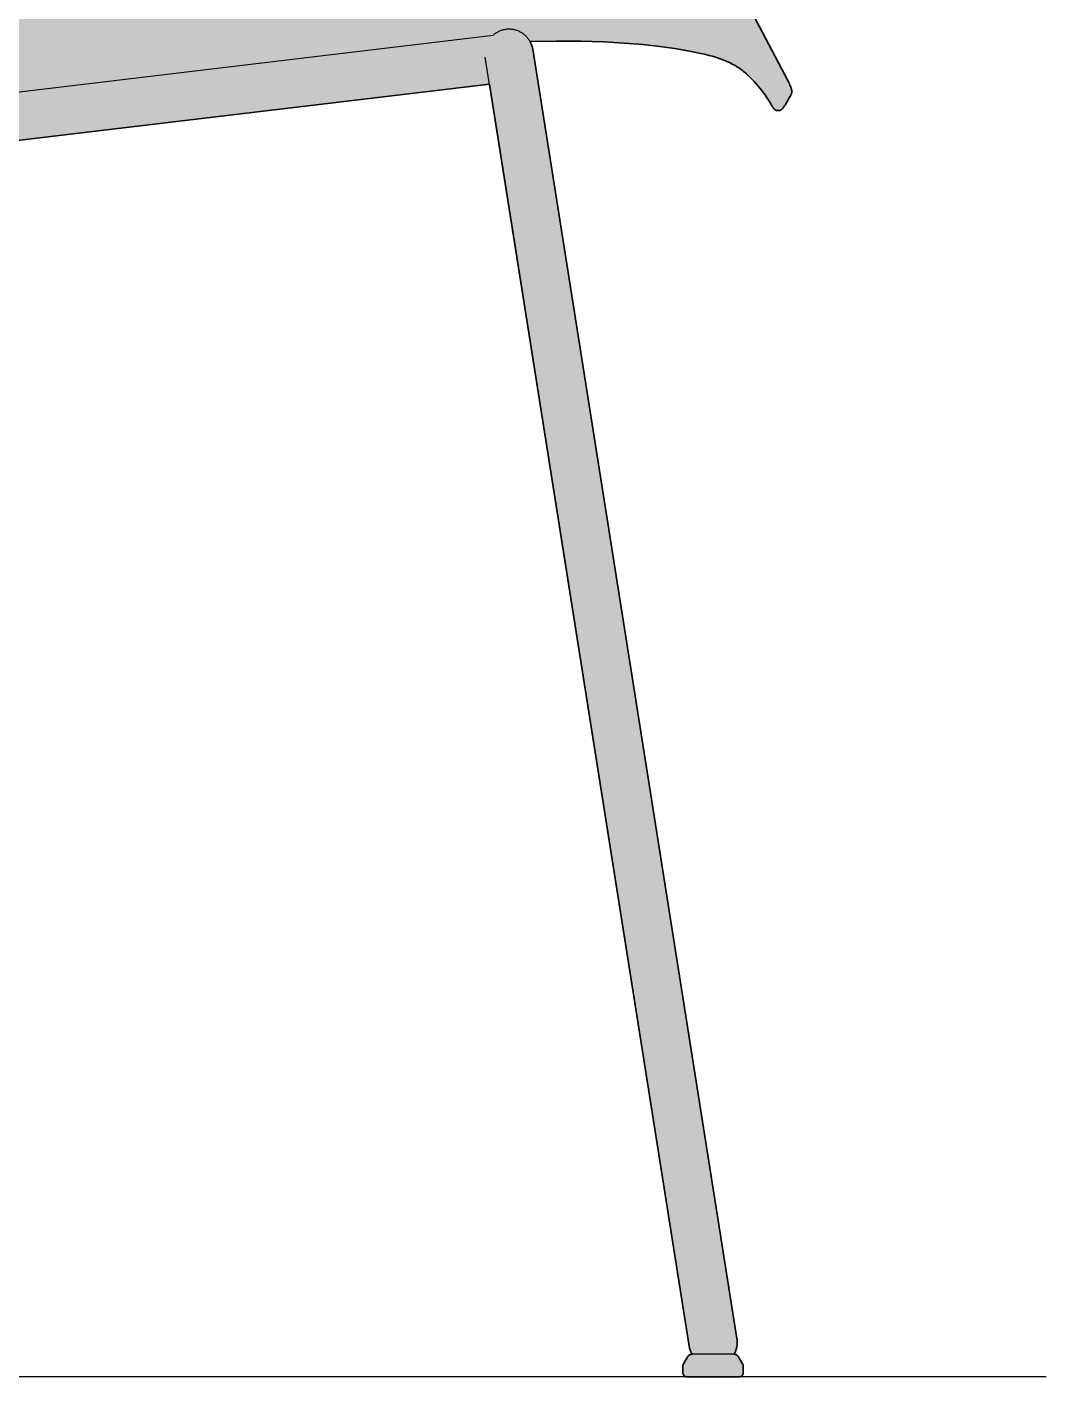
# Model space of a CAD drawing. Header units: millimetres. Extents: x 0 to 1642, y -922 to 767.
# Drawn here: x 1304.9 to 1642.2, y 0 to 446.7 of the extents above; entities that cross this region are included whole.
import ezdxf

# ---------------------------------------------------------------- set-up
doc = ezdxf.new("R2010")
doc.units = ezdxf.units.MM
doc.layers.add('Blocks', color=7, linetype='Continuous')
doc.layers.add('Blocks$Fill', color=7, linetype='Continuous', true_color=0xffffff)
for name, color, linetype, lineweight, true_color in [('Blocks$Inner', 7, 'Continuous', 25, 0x007f00), ('Blocks$Outline', 7, 'Continuous', 35, 0xff3f3f), ('Groud', 7, 'Continuous', 25, 0x243775)]:
    doc.layers.add(name, color=color, linetype=linetype, lineweight=lineweight, true_color=true_color)

# ---------------------------------------------------------------- blocks, each defined once
blk = doc.blocks.new('Fiber Armchair 4-leg Side')
at = {"layer": 'Blocks$Fill', "extrusion": (0, 0, -1)}
blk.add_hatch(color=256, dxfattribs=at).paths.add_polyline_path([(-35.84, 766.8), (-35.8, 766.8), (-35.76, 766.8), (-35.73, 766.8), (-35.69, 766.79), (-35.65, 766.79), (-35.61, 766.78), (-35.58, 766.78), (-35.54, 766.77), (-35.5, 766.76), (-35.47, 766.76), (-35.43, 766.75), (-35.4, 766.74), (-35.36, 766.73), (-35.33, 766.71), (-35.3, 766.7), (-35.26, 766.69), (-35.23, 766.67), (-35.2, 766.66), (-35.16, 766.64), (-35.13, 766.63), (-35.07, 766.59), (-35, 766.55), (-34.94, 766.52), (-34.88, 766.47), (-34.81, 766.43), (-34.75, 766.38), (-34.69, 766.34), (-34.63, 766.28), (-34.57, 766.23), (-34.51, 766.18), (-34.45, 766.12), (-34.39, 766.07), (-34.33, 766.01), (-34.22, 765.88), (-34.1, 765.76), (-33.99, 765.62), (-33.88, 765.49), (-33.78, 765.35), (-33.67, 765.2), (-33.47, 764.91), (-33.27, 764.61), (-33.09, 764.31), (-32.91, 764.02), (-32.75, 763.72), (-32.67, 763.58), (-32.6, 763.44), (-32.53, 763.3), (-32.47, 763.16), (-32.42, 763.03), (-32.37, 762.9), (-32.35, 762.84), (-32.32, 762.77), (-32.31, 762.71), (-32.29, 762.65), (-32.27, 762.59), (-32.26, 762.53), (-32.25, 762.47), (-32.24, 762.42), (-32.23, 762.36), (-32.22, 762.31), (-32.22, 762.25), (-32.21, 762.2), (-32.21, 762.15), (-32.21, 762.12), (-32.21, 762.1), (-32.21, 762.07), (-32.21, 762.05), (-32.22, 762.02), (-32.22, 762), (-32.22, 761.97), (-32.22, 761.95), (-32.23, 761.93), (-32.23, 761.9), (-32.24, 761.88), (-32.24, 761.85), (-32.25, 761.83), (-32.25, 761.81), (-32.26, 761.79), (-32.27, 761.76), (-32.27, 761.74), (-32.28, 761.72), (-32.29, 761.7), (-32.3, 761.67), (-32.31, 761.63), (-32.33, 761.58), (-32.35, 761.54), (-32.38, 761.5), (-32.4, 761.45), (-32.43, 761.41), (-32.45, 761.37), (-32.48, 761.33), (-32.51, 761.29), (-32.54, 761.24), (-32.58, 761.2), (-32.61, 761.16), (-32.64, 761.12), (-32.72, 761.03), (-32.8, 760.95), (-32.89, 760.86), (-32.98, 760.77), (-33.18, 760.58), (-34.27, 759.61), (-35.04, 758.89), (-35.5, 758.45), (-36, 757.95), (-36.55, 757.37), (-37.15, 756.71), (-37.82, 755.95), (-38.54, 755.08), (-39.33, 754.1), (-40.64, 752.38), (-41.12, 751.71), (-41.62, 750.97), (-42.17, 750.12), (-42.75, 749.15), (-43.39, 748.04), (-44.08, 746.76), (-44.83, 745.29), (-46.53, 741.69), (-48.55, 737.07), (-50.94, 731.25), (-53.74, 724.06), (-60.59, 705.33), (-68.56, 682.02), (-76.9, 655.75), (-84.87, 628.15), (-91.88, 600.7), (-97.88, 574.34), (-114.23, 493.49), (-115.83, 486.47), (-117.46, 479.93), (-119.15, 473.81), (-120.04, 470.89), (-120.96, 468.04), (-121.91, 465.26), (-122.91, 462.55), (-123.94, 459.9), (-125.03, 457.31), (-126.17, 454.77), (-127.37, 452.29), (-128.63, 449.85), (-129.95, 447.46), (-131.34, 445.12), (-132.8, 442.81), (-134.34, 440.54), (-135.95, 438.31), (-137.65, 436.1), (-139.44, 433.93), (-141.32, 431.77), (-143.3, 429.64), (-145.37, 427.53), (-146.46, 426.49), (-147.57, 425.45), (-148.73, 424.42), (-149.92, 423.4), (-151.15, 422.4), (-152.43, 421.41), (-153.75, 420.43), (-155.13, 419.46), (-156.56, 418.52), (-158.04, 417.59), (-159.58, 416.68), (-161.19, 415.79), (-162.85, 414.92), (-164.59, 414.07), (-166.39, 413.25), (-168.27, 412.45), (-170.22, 411.68), (-172.26, 410.93), (-174.37, 410.21), (-176.56, 409.53), (-178.85, 408.87), (-181.22, 408.25), (-183.69, 407.66), (-186.25, 407.1), (-188.9, 406.58), (-191.66, 406.09), (-194.53, 405.65), (-197.49, 405.24), (-203.76, 404.55), (-202.78, 403.79), (-201.74, 402.94), (-200.75, 402.07), (-199.8, 401.2), (-198.9, 400.31), (-198.04, 399.41), (-197.62, 398.95), (-197.21, 398.48), (-196.81, 398.01), (-196.42, 397.53), (-196.04, 397.04), (-195.67, 396.55), (-195.31, 396.05), (-194.96, 395.53), (-194.61, 395.01), (-194.27, 394.48), (-193.94, 393.94), (-193.62, 393.38), (-193.3, 392.82), (-192.99, 392.24), (-192.69, 391.65), (-192.4, 391.04), (-191.82, 389.79), (-191.28, 388.48), (-190.75, 387.11), (-190.25, 385.67), (-189.76, 384.16), (-88.29, 15.56), (-87.92, 14.24), (-87.77, 13.65), (-87.71, 13.37), (-87.66, 13.1), (-87.61, 12.84), (-87.57, 12.58), (-87.53, 12.33), (-87.51, 12.09), (-87.49, 11.85), (-87.48, 11.61), (-87.47, 11.38), (-87.47, 11.15), (-87.49, 10.92), (-87.5, 10.69), (-87.53, 10.46), (-87.56, 10.23), (-87.61, 10), (-87.65, 9.77), (-87.71, 9.55), (-87.77, 9.32), (-87.84, 9.09), (-87.92, 8.86), (-88.01, 8.64), (-88.1, 8.41), (-88.2, 8.18), (-88.3, 7.96), (-88.42, 7.73), (-88.54, 7.5), (-88.48, 7.51), (-88.43, 7.51), (-88.38, 7.51), (-88.32, 7.5), (-88.27, 7.5), (-88.22, 7.49), (-88.17, 7.49), (-88.11, 7.48), (-88.06, 7.47), (-88.01, 7.45), (-87.96, 7.44), (-87.91, 7.42), (-87.86, 7.4), (-87.81, 7.38), (-87.76, 7.36), (-87.71, 7.34), (-87.67, 7.31), (-87.62, 7.29), (-87.58, 7.26), (-87.53, 7.23), (-87.49, 7.2), (-87.45, 7.16), (-87.41, 7.13), (-87.37, 7.09), (-87.33, 7.06), (-87.29, 7.02), (-87.26, 6.98), (-87.22, 6.94), (-87.19, 6.9), (-87.16, 6.85), (-87.13, 6.81), (-87.1, 6.76), (-85.67, 4.35), (-85.65, 4.31), (-85.63, 4.27), (-85.6, 4.22), (-85.58, 4.18), (-85.56, 4.13), (-85.55, 4.08), (-85.53, 4.03), (-85.52, 3.99), (-85.5, 3.94), (-85.49, 3.89), (-85.48, 3.84), (-85.48, 3.79), (-85.47, 3.74), (-85.47, 3.69), (-85.47, 3.64), (-85.47, 3.59), (-85.47, 1.5), (-85.47, 1.45), (-85.47, 1.4), (-85.47, 1.35), (-85.48, 1.3), (-85.49, 1.25), (-85.5, 1.19), (-85.51, 1.14), (-85.52, 1.1), (-85.53, 1.05), (-85.55, 1), (-85.57, 0.95), (-85.59, 0.9), (-85.61, 0.86), (-85.63, 0.81), (-85.66, 0.76), (-85.68, 0.72), (-85.71, 0.68), (-85.74, 0.63), (-85.77, 0.59), (-85.8, 0.55), (-85.83, 0.51), (-85.87, 0.48), (-85.9, 0.44), (-85.94, 0.4), (-85.98, 0.37), (-86.02, 0.34), (-86.06, 0.3), (-86.1, 0.27), (-86.14, 0.25), (-86.19, 0.22), (-86.23, 0.19), (-86.27, 0.17), (-86.32, 0.14), (-86.37, 0.12), (-86.41, 0.1), (-86.46, 0.09), (-86.51, 0.07), (-86.56, 0.06), (-86.61, 0.04), (-86.66, 0.03), (-86.71, 0.02), (-86.76, 0.01), (-86.81, 0.01), (-86.86, 0), (-86.91, 0), (-86.97, 0), (-103.97, 0), (-104.02, 0), (-104.07, 0), (-104.12, 0.01), (-104.17, 0.01), (-104.22, 0.02), (-104.27, 0.03), (-104.32, 0.04), (-104.37, 0.05), (-104.42, 0.07), (-104.47, 0.09), (-104.52, 0.1), (-104.56, 0.12), (-104.61, 0.14), (-104.66, 0.17), (-104.7, 0.19), (-104.75, 0.22), (-104.79, 0.24), (-104.83, 0.27), (-104.87, 0.3), (-104.91, 0.33), (-104.95, 0.37), (-104.99, 0.4), (-105.03, 0.44), (-105.06, 0.47), (-105.1, 0.51), (-105.13, 0.55), (-105.16, 0.59), (-105.19, 0.63), (-105.22, 0.68), (-105.25, 0.72), (-105.27, 0.76), (-105.3, 0.81), (-105.32, 0.85), (-105.34, 0.9), (-105.36, 0.95), (-105.38, 1), (-105.4, 1.05), (-105.41, 1.09), (-105.42, 1.14), (-105.43, 1.19), (-105.44, 1.24), (-105.45, 1.3), (-105.46, 1.35), (-105.46, 1.4), (-105.46, 1.45), (-105.47, 1.5), (-105.47, 3.59), (-105.46, 3.64), (-105.46, 3.69), (-105.46, 3.74), (-105.45, 3.79), (-105.45, 3.84), (-105.44, 3.89), (-105.43, 3.94), (-105.41, 3.99), (-105.4, 4.03), (-105.38, 4.08), (-105.37, 4.13), (-105.35, 4.17), (-105.33, 4.22), (-105.3, 4.27), (-105.28, 4.31), (-105.26, 4.35), (-103.83, 6.76), (-103.8, 6.81), (-103.77, 6.85), (-103.74, 6.89), (-103.71, 6.93), (-103.68, 6.97), (-103.65, 7.01), (-103.61, 7.05), (-103.57, 7.09), (-103.54, 7.12), (-103.5, 7.16), (-103.46, 7.19), (-103.42, 7.22), (-103.37, 7.25), (-103.33, 7.28), (-103.29, 7.3), (-103.24, 7.33), (-103.2, 7.35), (-103.15, 7.37), (-103.1, 7.4), (-103.05, 7.41), (-103, 7.43), (-102.96, 7.45), (-102.91, 7.46), (-102.86, 7.47), (-102.8, 7.48), (-102.75, 7.49), (-102.7, 7.5), (-102.65, 7.5), (-102.6, 7.51), (-102.55, 7.51), (-102.5, 7.51), (-102.44, 7.5), (-102.39, 7.5), (-102.52, 7.72), (-102.63, 7.95), (-102.74, 8.18), (-102.85, 8.41), (-102.94, 8.65), (-103.03, 8.89), (-103.11, 9.13), (-103.18, 9.38), (-205.19, 379.92), (-205.44, 380.71), (-205.76, 381.61), (-205.94, 382.1), (-206.15, 382.61), (-206.38, 383.13), (-206.63, 383.68), (-206.91, 384.24), (-207.22, 384.82), (-207.55, 385.4), (-207.92, 386), (-208.31, 386.6), (-208.74, 387.21), (-208.97, 387.51), (-209.2, 387.82), (-209.45, 388.12), (-209.7, 388.43), (-209.97, 388.74), (-210.24, 389.04), (-210.53, 389.34), (-210.82, 389.65), (-211.12, 389.95), (-211.44, 390.25), (-211.76, 390.54), (-212.1, 390.84), (-212.45, 391.13), (-212.8, 391.41), (-213.17, 391.7), (-213.56, 391.97), (-213.95, 392.25), (-214.36, 392.52), (-214.77, 392.78), (-215.2, 393.03), (-215.65, 393.28), (-216.1, 393.53), (-216.57, 393.76), (-217.05, 393.99), (-217.55, 394.21), (-218.06, 394.43), (-218.58, 394.63), (-219.12, 394.83), (-219.67, 395.01), (-220.24, 395.19), (-220.82, 395.35), (-221.42, 395.51), (-222.03, 395.65), (-222.65, 395.79), (-223.29, 395.91), (-223.95, 396.02), (-490.26, 427.8), (-556.4, 10.21), (-556.44, 9.97), (-556.49, 9.73), (-556.54, 9.49), (-556.6, 9.25), (-556.67, 9.02), (-556.75, 8.79), (-556.84, 8.56), (-556.93, 8.33), (-557.03, 8.11), (-557.14, 7.89), (-557.25, 7.67), (-557.37, 7.46), (-557.32, 7.46), (-557.27, 7.46), (-557.22, 7.47), (-557.17, 7.46), (-557.11, 7.46), (-557.06, 7.46), (-557.01, 7.45), (-556.96, 7.44), (-556.91, 7.43), (-556.86, 7.42), (-556.81, 7.41), (-556.76, 7.39), (-556.71, 7.37), (-556.66, 7.36), (-556.62, 7.34), (-556.57, 7.31), (-556.52, 7.29), (-556.48, 7.26), (-556.43, 7.24), (-556.39, 7.21), (-556.35, 7.18), (-556.31, 7.15), (-556.27, 7.12), (-556.23, 7.08), (-556.19, 7.05), (-556.15, 7.01), (-556.12, 6.97), (-556.08, 6.93), (-556.05, 6.89), (-556.02, 6.85), (-555.99, 6.81), (-555.96, 6.77), (-555.94, 6.72), (-554.51, 4.31), (-554.49, 4.27), (-554.46, 4.23), (-554.44, 4.19), (-554.42, 4.14), (-554.4, 4.1), (-554.39, 4.06), (-554.37, 4.01), (-554.36, 3.97), (-554.35, 3.92), (-554.33, 3.88), (-554.32, 3.83), (-554.32, 3.78), (-554.31, 3.74), (-554.31, 3.69), (-554.3, 3.64), (-554.3, 3.59), (-554.3, 3.55), (-554.3, 1.46), (-554.3, 1.41), (-554.3, 1.36), (-554.31, 1.3), (-554.31, 1.25), (-554.32, 1.2), (-554.33, 1.15), (-554.34, 1.1), (-554.36, 1.05), (-554.37, 1), (-554.39, 0.96), (-554.4, 0.91), (-554.42, 0.86), (-554.45, 0.81), (-554.47, 0.77), (-554.49, 0.72), (-554.52, 0.68), (-554.55, 0.63), (-554.57, 0.59), (-554.6, 0.55), (-554.64, 0.51), (-554.67, 0.47), (-554.7, 0.43), (-554.74, 0.4), (-554.78, 0.36), (-554.81, 0.33), (-554.85, 0.29), (-554.89, 0.26), (-554.94, 0.23), (-554.98, 0.2), (-555.02, 0.18), (-555.07, 0.15), (-555.11, 0.13), (-555.16, 0.1), (-555.2, 0.08), (-555.25, 0.06), (-555.3, 0.04), (-555.35, 0.03), (-555.4, 0.01), (-555.45, 0), (-555.5, -0.01), (-555.55, -0.02), (-555.6, -0.03), (-555.65, -0.03), (-555.7, -0.04), (-555.75, -0.04), (-555.8, -0.04), (-572.8, -0.04), (-572.85, -0.04), (-572.9, -0.04), (-572.95, -0.03), (-573.01, -0.03), (-573.06, -0.02), (-573.11, -0.01), (-573.16, 0), (-573.21, 0.01), (-573.26, 0.03), (-573.3, 0.04), (-573.35, 0.06), (-573.4, 0.08), (-573.45, 0.1), (-573.49, 0.12), (-573.54, 0.15), (-573.58, 0.17), (-573.62, 0.2), (-573.67, 0.23), (-573.71, 0.26), (-573.75, 0.29), (-573.79, 0.33), (-573.83, 0.36), (-573.86, 0.4), (-573.9, 0.43), (-573.93, 0.47), (-573.97, 0.51), (-574, 0.55), (-574.03, 0.59), (-574.06, 0.63), (-574.08, 0.68), (-574.11, 0.72), (-574.13, 0.77), (-574.16, 0.81), (-574.18, 0.86), (-574.2, 0.91), (-574.22, 0.95), (-574.23, 1), (-574.25, 1.05), (-574.26, 1.1), (-574.27, 1.15), (-574.28, 1.2), (-574.29, 1.25), (-574.29, 1.3), (-574.3, 1.36), (-574.3, 1.41), (-574.3, 1.46), (-574.3, 3.55), (-574.3, 3.6), (-574.3, 3.65), (-574.29, 3.7), (-574.29, 3.75), (-574.28, 3.8), (-574.27, 3.85), (-574.26, 3.89), (-574.25, 3.94), (-574.23, 3.99), (-574.22, 4.04), (-574.2, 4.09), (-574.18, 4.13), (-574.16, 4.18), (-574.14, 4.22), (-574.12, 4.27), (-574.09, 4.31), (-572.66, 6.72), (-572.64, 6.77), (-572.61, 6.81), (-572.58, 6.85), (-572.55, 6.89), (-572.52, 6.93), (-572.48, 6.97), (-572.45, 7.01), (-572.41, 7.05), (-572.37, 7.08), (-572.33, 7.11), (-572.29, 7.15), (-572.25, 7.18), (-572.21, 7.21), (-572.17, 7.24), (-572.12, 7.26), (-572.08, 7.29), (-572.03, 7.31), (-571.98, 7.33), (-571.94, 7.35), (-571.89, 7.37), (-571.84, 7.39), (-571.79, 7.4), (-571.74, 7.42), (-571.69, 7.43), (-571.64, 7.44), (-571.59, 7.45), (-571.54, 7.46), (-571.49, 7.46), (-571.44, 7.46), (-571.38, 7.46), (-571.33, 7.46), (-571.28, 7.46), (-571.23, 7.46), (-571.36, 7.68), (-571.48, 7.91), (-571.59, 8.15), (-571.7, 8.38), (-571.8, 8.62), (-571.89, 8.87), (-571.97, 9.11), (-572.04, 9.36), (-572.1, 9.62), (-572.16, 9.87), (-572.21, 10.12), (-572.25, 10.38), (-572.28, 10.64), (-572.3, 10.9), (-572.31, 11.16), (-572.31, 11.42), (-572.31, 11.68), (-572.3, 11.94), (-572.27, 12.19), (-572.24, 12.45), (-572.2, 12.71), (-504.63, 439.35), (-504.61, 439.47), (-504.55, 439.74), (-504.49, 440.01), (-504.42, 440.28), (-504.33, 440.54), (-504.24, 440.8), (-504.14, 441.06), (-504.03, 441.32), (-503.92, 441.56), (-503.79, 441.81), (-503.75, 441.88), (-512.44, 442.08), (-520.57, 442.05), (-528.04, 441.82), (-534.88, 441.43), (-541.08, 440.91), (-546.66, 440.29), (-551.62, 439.59), (-555.98, 438.85), (-559.75, 438.1), (-561.43, 437.72), (-562.99, 437.33), (-564.43, 436.93), (-565.76, 436.51), (-567, 436.09), (-567.58, 435.87), (-568.15, 435.65), (-568.69, 435.42), (-569.21, 435.19), (-569.72, 434.96), (-570.2, 434.72), (-570.68, 434.48), (-571.13, 434.23), (-571.58, 433.97), (-572.01, 433.71), (-572.43, 433.45), (-572.84, 433.17), (-573.24, 432.89), (-573.63, 432.61), (-574.01, 432.32), (-574.39, 432.02), (-575.12, 431.4), (-575.85, 430.75), (-576.56, 430.07), (-577.25, 429.37), (-577.93, 428.66), (-578.59, 427.93), (-579.22, 427.19), (-579.83, 426.45), (-580.42, 425.71), (-580.98, 424.97), (-581.51, 424.24), (-582.01, 423.53), (-582.48, 422.83), (-582.91, 422.15), (-583.3, 421.5), (-583.66, 420.88), (-583.91, 420.41), (-583.99, 420.28), (-584.07, 420.16), (-584.14, 420.05), (-584.22, 419.95), (-584.29, 419.85), (-584.33, 419.8), (-584.37, 419.76), (-584.41, 419.72), (-584.44, 419.68), (-584.48, 419.64), (-584.52, 419.6), (-584.56, 419.56), (-584.59, 419.53), (-584.63, 419.49), (-584.67, 419.46), (-584.7, 419.43), (-584.74, 419.4), (-584.78, 419.38), (-584.81, 419.35), (-584.85, 419.33), (-584.88, 419.3), (-584.92, 419.28), (-584.95, 419.26), (-584.99, 419.24), (-585.03, 419.22), (-585.06, 419.2), (-585.1, 419.19), (-585.13, 419.17), (-585.16, 419.16), (-585.2, 419.15), (-585.23, 419.13), (-585.27, 419.12), (-585.3, 419.11), (-585.33, 419.1), (-585.37, 419.09), (-585.4, 419.09), (-585.43, 419.08), (-585.47, 419.07), (-585.5, 419.07), (-585.53, 419.06), (-585.56, 419.06), (-585.59, 419.06), (-585.62, 419.05), (-585.66, 419.05), (-585.69, 419.05), (-585.75, 419.05), (-585.81, 419.05), (-585.87, 419.05), (-585.92, 419.06), (-585.98, 419.06), (-586.09, 419.07), (-586.19, 419.09), (-586.24, 419.1), (-586.29, 419.11), (-586.34, 419.12), (-586.39, 419.13), (-586.43, 419.14), (-586.48, 419.15), (-586.52, 419.17), (-586.57, 419.19), (-586.61, 419.2), (-586.64, 419.21), (-586.66, 419.22), (-586.68, 419.23), (-586.7, 419.24), (-586.72, 419.26), (-586.75, 419.27), (-586.77, 419.28), (-586.79, 419.29), (-586.81, 419.31), (-586.83, 419.32), (-586.88, 419.35), (-586.92, 419.38), (-586.97, 419.42), (-587.01, 419.46), (-587.06, 419.5), (-587.1, 419.54), (-587.15, 419.58), (-587.2, 419.63), (-587.24, 419.69), (-587.29, 419.74), (-587.34, 419.8), (-587.4, 419.86), (-587.5, 420), (-587.62, 420.15), (-587.73, 420.32), (-587.86, 420.5), (-588.12, 420.9), (-588.68, 421.8), (-589.73, 423.62), (-589.95, 424), (-590.04, 424.18), (-590.09, 424.27), (-590.13, 424.36), (-590.16, 424.45), (-590.2, 424.54), (-590.23, 424.63), (-590.24, 424.67), (-590.26, 424.71), (-590.27, 424.76), (-590.28, 424.81), (-590.29, 424.85), (-590.3, 424.9), (-590.31, 424.94), (-590.32, 424.99), (-590.33, 425.04), (-590.34, 425.09), (-590.34, 425.13), (-590.35, 425.18), (-590.35, 425.23), (-590.35, 425.28), (-590.35, 425.34), (-590.35, 425.39), (-590.35, 425.44), (-590.35, 425.49), (-590.35, 425.55), (-590.34, 425.6), (-590.34, 425.66), (-590.33, 425.72), (-590.32, 425.78), (-590.31, 425.84), (-590.29, 425.96), (-590.26, 426.09), (-590.23, 426.22), (-590.19, 426.36), (-590.15, 426.5), (-590.1, 426.65), (-590.04, 426.81), (-589.98, 426.97), (-589.92, 427.14), (-589.76, 427.51), (-589.58, 427.91), (-589.11, 428.85), (-560.25, 483.76), (-548.77, 507.61), (-516.48, 582.59), (-512.14, 591.75), (-507.74, 600.42), (-505.52, 604.51), (-503.28, 608.41), (-501.05, 612.09), (-498.8, 615.56), (-496.55, 618.84), (-494.3, 621.92), (-492.04, 624.83), (-489.78, 627.58), (-487.51, 630.16), (-485.23, 632.61), (-482.95, 634.91), (-480.67, 637.1), (-478.38, 639.17), (-476.09, 641.14), (-473.8, 643.02), (-471.5, 644.82), (-466.9, 648.22), (-462.28, 651.42), (-457.64, 654.41), (-455.31, 655.84), (-452.96, 657.2), (-450.61, 658.52), (-448.24, 659.78), (-445.86, 660.99), (-443.46, 662.14), (-441.04, 663.24), (-438.61, 664.27), (-436.15, 665.25), (-433.67, 666.17), (-431.17, 667.03), (-428.65, 667.83), (-426.09, 668.57), (-423.48, 669.25), (-420.8, 669.87), (-418.02, 670.44), (-415.11, 670.96), (-412.06, 671.43), (-408.83, 671.85), (-405.41, 672.23), (-397.88, 672.88), (-389.28, 673.4), (-368.07, 674.11), (-229.22, 674.97), (-211.31, 675.4), (-203.66, 675.82), (-200.09, 676.11), (-196.66, 676.44), (-193.34, 676.84), (-190.12, 677.29), (-186.97, 677.82), (-183.87, 678.41), (-180.8, 679.09), (-177.76, 679.84), (-174.74, 680.67), (-171.73, 681.58), (-168.73, 682.58), (-165.74, 683.66), (-162.75, 684.83), (-159.76, 686.08), (-156.77, 687.43), (-153.76, 688.87), (-150.73, 690.41), (-147.69, 692.04), (-144.62, 693.77), (-141.53, 695.59), (-138.4, 697.52), (-135.23, 699.56), (-128.78, 703.92), (-122.23, 708.6), (-77.9, 742.36), (-72.31, 746.31), (-66.84, 749.99), (-61.39, 753.43), (-55.89, 756.66), (-50.26, 759.74), (-44.39, 762.69), (-38.23, 765.56), (-37.92, 765.8), (-37.63, 766.01), (-37.5, 766.11), (-37.37, 766.2), (-37.24, 766.28), (-37.12, 766.35), (-37, 766.42), (-36.88, 766.48), (-36.77, 766.54), (-36.67, 766.59), (-36.56, 766.63), (-36.51, 766.65), (-36.46, 766.67), (-36.41, 766.69), (-36.36, 766.71), (-36.32, 766.72), (-36.27, 766.73), (-36.22, 766.75), (-36.18, 766.76), (-36.14, 766.77), (-36.09, 766.77), (-36.05, 766.78), (-36.01, 766.79), (-35.96, 766.79), (-35.92, 766.8), (-35.88, 766.8)], flags=0)
at = {"layer": 'Blocks$Inner'}
for points in [[(583.91, 420.41), (583.99, 420.28), (584.07, 420.16), (584.14, 420.05), (584.22, 419.95), (584.29, 419.85), (584.33, 419.8), (584.37, 419.76), (584.41, 419.72), (584.44, 419.68), (584.48, 419.64), (584.52, 419.6), (584.56, 419.56), (584.59, 419.53), (584.63, 419.49), (584.67, 419.46), (584.7, 419.43), (584.74, 419.4), (584.78, 419.38), (584.81, 419.35), (584.85, 419.33), (584.88, 419.3), (584.92, 419.28), (584.95, 419.26), (584.99, 419.24), (585.03, 419.22), (585.06, 419.2), (585.1, 419.19), (585.13, 419.17), (585.16, 419.16), (585.2, 419.15), (585.23, 419.13), (585.27, 419.12), (585.3, 419.11), (585.33, 419.1), (585.37, 419.09), (585.4, 419.09), (585.43, 419.08), (585.47, 419.07), (585.5, 419.07), (585.53, 419.06), (585.56, 419.06), (585.59, 419.06), (585.62, 419.05), (585.66, 419.05), (585.69, 419.05), (585.75, 419.05), (585.81, 419.05), (585.87, 419.05), (585.92, 419.06), (585.98, 419.06), (586.09, 419.07), (586.19, 419.09), (586.24, 419.1), (586.29, 419.11), (586.34, 419.12), (586.39, 419.13), (586.43, 419.14), (586.48, 419.15), (586.52, 419.17), (586.57, 419.19), (586.61, 419.2), (586.64, 419.21), (586.66, 419.22), (586.68, 419.23), (586.7, 419.24), (586.72, 419.26), (586.75, 419.27), (586.77, 419.28), (586.79, 419.29), (586.81, 419.31), (586.83, 419.32), (586.88, 419.35), (586.92, 419.38), (586.97, 419.42), (587.01, 419.46), (587.06, 419.5), (587.1, 419.54), (587.15, 419.58), (587.2, 419.63), (587.24, 419.69), (587.29, 419.74), (587.34, 419.8), (587.4, 419.86), (587.5, 420), (587.62, 420.15), (587.73, 420.32), (587.86, 420.5), (588.12, 420.9), (588.68, 421.8), (589.73, 423.62), (589.95, 424), (590.04, 424.18), (590.09, 424.27), (590.13, 424.36), (590.16, 424.45), (590.2, 424.54), (590.23, 424.63), (590.24, 424.67), (590.26, 424.71), (590.27, 424.76), (590.28, 424.81), (590.29, 424.85), (590.3, 424.9), (590.31, 424.94), (590.32, 424.99), (590.33, 425.04), (590.34, 425.09), (590.34, 425.13), (590.35, 425.18), (590.35, 425.23), (590.35, 425.28), (590.35, 425.34), (590.35, 425.39), (590.35, 425.44), (590.35, 425.49), (590.35, 425.55), (590.34, 425.6), (590.34, 425.66), (590.33, 425.72), (590.32, 425.78), (590.31, 425.84), (590.29, 425.96), (590.26, 426.09), (590.23, 426.22), (590.19, 426.36), (590.15, 426.5), (590.1, 426.65), (590.04, 426.81), (589.98, 426.97), (589.92, 427.14), (589.76, 427.51), (589.58, 427.91), (589.11, 428.85), (560.25, 483.76)], [(504.65, 439.2), (504.61, 439.47), (504.55, 439.74), (504.49, 440.01), (504.42, 440.28), (504.33, 440.54), (504.24, 440.8), (504.14, 441.06), (504.03, 441.32), (503.92, 441.56), (503.79, 441.81), (503.65, 442.05), (503.51, 442.29), (503.36, 442.52), (503.2, 442.74), (503.03, 442.96), (502.86, 443.18), (502.68, 443.39), (502.49, 443.59), (502.29, 443.78), (502.09, 443.97), (501.88, 444.15), (501.66, 444.32), (501.44, 444.49), (501.22, 444.65), (500.98, 444.8), (500.75, 444.94), (500.5, 445.07), (500.26, 445.2), (500.01, 445.31), (499.75, 445.42), (499.49, 445.52), (499.23, 445.61), (498.97, 445.69), (498.7, 445.76), (498.43, 445.82), (498.16, 445.88), (497.89, 445.92), (497.61, 445.95), (497.34, 445.98), (497.06, 445.99), (496.79, 446), (496.51, 445.99), (496.23, 445.98), (495.96, 445.95), (495.69, 445.92), (495.41, 445.88), (495.14, 445.82), (494.87, 445.76), (494.6, 445.69), (494.34, 445.61), (494.08, 445.52), (493.82, 445.42), (493.57, 445.31), (493.32, 445.2), (493.07, 445.07), (492.83, 444.94), (492.59, 444.8), (492.36, 444.65), (492.13, 444.49), (491.91, 444.33), (491.69, 444.15), (491.49, 443.97), (222.08, 411.72)], [(503.67, 441.88), (512.44, 442.08), (520.57, 442.05), (528.04, 441.82), (534.88, 441.43), (541.08, 440.91), (546.66, 440.29), (551.62, 439.59), (555.98, 438.85), (559.75, 438.1), (561.43, 437.72), (562.99, 437.33), (564.43, 436.93), (565.76, 436.51), (567, 436.09), (567.58, 435.87), (568.15, 435.65), (568.69, 435.42), (569.21, 435.19), (569.72, 434.96), (570.2, 434.72), (570.68, 434.48), (571.13, 434.23), (571.58, 433.97), (572.01, 433.71), (572.43, 433.45), (572.84, 433.17), (573.24, 432.89), (573.63, 432.61), (574.01, 432.32), (574.39, 432.02), (575.12, 431.4), (575.85, 430.75), (576.56, 430.07), (577.25, 429.37), (577.93, 428.66), (578.59, 427.93), (579.22, 427.19), (579.83, 426.45), (580.42, 425.71), (580.98, 424.97), (581.51, 424.24), (582.01, 423.53), (582.48, 422.83), (582.91, 422.15), (583.3, 421.5), (583.66, 420.88), (583.98, 420.29)], [(571.23, 7.46), (571.36, 7.68), (571.48, 7.91), (571.59, 8.15), (571.7, 8.38), (571.8, 8.62), (571.89, 8.87), (571.97, 9.11), (572.04, 9.36), (572.1, 9.62), (572.16, 9.87), (572.21, 10.12), (572.25, 10.38), (572.28, 10.64), (572.3, 10.9), (572.31, 11.16), (572.31, 11.42), (572.31, 11.68), (572.3, 11.94), (572.27, 12.19), (572.24, 12.45), (572.2, 12.71), (504.63, 439.35)], [(557.37, 7.46), (557.25, 7.67), (557.14, 7.89), (557.03, 8.11), (556.93, 8.33), (556.84, 8.56), (556.75, 8.79), (556.67, 9.02), (556.6, 9.25), (556.54, 9.49), (556.49, 9.73), (556.44, 9.97), (556.4, 10.21), (488.85, 436.7)], [(490.26, 427.8), (223.95, 396.02)]]:
    blk.add_lwpolyline(points, dxfattribs=at)
blk.add_lwpolyline([(557.37, 7.46), (557.32, 7.46), (557.27, 7.46), (557.22, 7.47), (557.17, 7.46), (557.11, 7.46), (557.06, 7.46), (557.01, 7.45), (556.96, 7.44), (556.91, 7.43), (556.86, 7.42), (556.81, 7.41), (556.76, 7.39), (556.71, 7.37), (556.66, 7.36), (556.62, 7.34), (556.57, 7.31), (556.52, 7.29), (556.48, 7.26), (556.43, 7.24), (556.39, 7.21), (556.35, 7.18), (556.31, 7.15), (556.27, 7.12), (556.23, 7.08), (556.19, 7.05), (556.15, 7.01), (556.12, 6.97), (556.08, 6.93), (556.05, 6.89), (556.02, 6.85), (555.99, 6.81), (555.96, 6.77), (555.94, 6.72), (554.51, 4.31), (554.49, 4.27), (554.46, 4.23), (554.44, 4.19), (554.42, 4.14), (554.4, 4.1), (554.39, 4.06), (554.37, 4.01), (554.36, 3.97), (554.35, 3.92), (554.33, 3.88), (554.32, 3.83), (554.32, 3.78), (554.31, 3.74), (554.31, 3.69), (554.3, 3.64), (554.3, 3.59), (554.3, 3.55), (554.3, 1.46), (554.3, 1.41), (554.3, 1.36), (554.31, 1.3), (554.31, 1.25), (554.32, 1.2), (554.33, 1.15), (554.34, 1.1), (554.36, 1.05), (554.37, 1), (554.39, 0.96), (554.4, 0.91), (554.42, 0.86), (554.45, 0.81), (554.47, 0.77), (554.49, 0.72), (554.52, 0.68), (554.55, 0.63), (554.57, 0.59), (554.6, 0.55), (554.64, 0.51), (554.67, 0.47), (554.7, 0.43), (554.74, 0.4), (554.78, 0.36), (554.81, 0.33), (554.85, 0.29), (554.89, 0.26), (554.94, 0.23), (554.98, 0.2), (555.02, 0.18), (555.07, 0.15), (555.11, 0.13), (555.16, 0.1), (555.2, 0.08), (555.25, 0.06), (555.3, 0.04), (555.35, 0.03), (555.4, 0.01), (555.45, 0), (555.5, -0.01), (555.55, -0.02), (555.6, -0.03), (555.65, -0.03), (555.7, -0.04), (555.75, -0.04), (555.8, -0.04), (572.8, -0.04), (572.85, -0.04), (572.9, -0.04), (572.95, -0.03), (573.01, -0.03), (573.06, -0.02), (573.11, -0.01), (573.16, 0), (573.21, 0.01), (573.26, 0.03), (573.3, 0.04), (573.35, 0.06), (573.4, 0.08), (573.45, 0.1), (573.49, 0.12), (573.54, 0.15), (573.58, 0.17), (573.62, 0.2), (573.67, 0.23), (573.71, 0.26), (573.75, 0.29), (573.79, 0.33), (573.83, 0.36), (573.86, 0.4), (573.9, 0.43), (573.93, 0.47), (573.97, 0.51), (574, 0.55), (574.03, 0.59), (574.06, 0.63), (574.08, 0.68), (574.11, 0.72), (574.13, 0.77), (574.16, 0.81), (574.18, 0.86), (574.2, 0.91), (574.22, 0.95), (574.23, 1), (574.25, 1.05), (574.26, 1.1), (574.27, 1.15), (574.28, 1.2), (574.29, 1.25), (574.29, 1.3), (574.3, 1.36), (574.3, 1.41), (574.3, 1.46), (574.3, 3.55), (574.3, 3.6), (574.3, 3.65), (574.29, 3.7), (574.29, 3.75), (574.28, 3.8), (574.27, 3.85), (574.26, 3.89), (574.25, 3.94), (574.23, 3.99), (574.22, 4.04), (574.2, 4.09), (574.18, 4.13), (574.16, 4.18), (574.14, 4.22), (574.12, 4.27), (574.09, 4.31), (572.66, 6.72), (572.64, 6.77), (572.61, 6.81), (572.58, 6.85), (572.55, 6.89), (572.52, 6.93), (572.48, 6.97), (572.45, 7.01), (572.41, 7.05), (572.37, 7.08), (572.33, 7.11), (572.29, 7.15), (572.25, 7.18), (572.21, 7.21), (572.17, 7.24), (572.12, 7.26), (572.08, 7.29), (572.03, 7.31), (571.98, 7.33), (571.94, 7.35), (571.89, 7.37), (571.84, 7.39), (571.79, 7.4), (571.74, 7.42), (571.69, 7.43), (571.64, 7.44), (571.59, 7.45), (571.54, 7.46), (571.49, 7.46), (571.44, 7.46), (571.38, 7.46), (571.33, 7.46), (571.28, 7.46), (571.23, 7.46)], close=True, dxfattribs=at)
at = {"layer": 'Blocks$Outline'}
for points in [[(589.11, 428.85), (560.25, 483.76)], [(503.75, 441.88), (512.44, 442.08)], [(503.79, 441.81), (503.75, 441.88)], [(503.92, 441.56), (503.79, 441.81)], [(504.03, 441.32), (503.92, 441.56)], [(504.14, 441.06), (504.03, 441.32)], [(504.24, 440.8), (504.14, 441.06)], [(504.33, 440.54), (504.24, 440.8)], [(504.42, 440.28), (504.33, 440.54)], [(504.49, 440.01), (504.42, 440.28)], [(504.55, 439.74), (504.49, 440.01)], [(504.61, 439.47), (504.55, 439.74)], [(504.63, 439.35), (504.61, 439.47)], [(572.2, 12.71), (504.63, 439.35)], [(512.44, 442.08), (520.57, 442.05)], [(520.57, 442.05), (528.04, 441.82)], [(528.04, 441.82), (534.88, 441.43)], [(534.88, 441.43), (541.08, 440.91)], [(541.08, 440.91), (546.66, 440.29)], [(546.66, 440.29), (551.62, 439.59)], [(551.62, 439.59), (555.98, 438.85)], [(555.98, 438.85), (559.75, 438.1)], [(559.75, 438.1), (561.43, 437.72)], [(561.43, 437.72), (562.99, 437.33)], [(562.99, 437.33), (564.43, 436.93)], [(564.43, 436.93), (565.76, 436.51)], [(565.76, 436.51), (567, 436.09)], [(567, 436.09), (567.58, 435.87)], [(567.58, 435.87), (568.15, 435.65)], [(568.15, 435.65), (568.69, 435.42)], [(568.69, 435.42), (569.21, 435.19)], [(569.21, 435.19), (569.72, 434.96)], [(569.72, 434.96), (570.2, 434.72)], [(570.2, 434.72), (570.68, 434.48)], [(570.68, 434.48), (571.13, 434.23)], [(571.13, 434.23), (571.58, 433.97)], [(571.58, 433.97), (572.01, 433.71)], [(572.01, 433.71), (572.43, 433.45)], [(572.43, 433.45), (572.84, 433.17)], [(572.84, 433.17), (573.24, 432.89)], [(573.24, 432.89), (573.63, 432.61)], [(573.63, 432.61), (574.01, 432.32)], [(574.01, 432.32), (574.39, 432.02)], [(574.39, 432.02), (575.12, 431.4)], [(575.12, 431.4), (575.85, 430.75)], [(575.85, 430.75), (576.56, 430.07)], [(576.56, 430.07), (577.25, 429.37)], [(577.25, 429.37), (577.93, 428.66)], [(223.95, 396.02), (490.26, 427.8)], [(490.26, 427.8), (556.4, 10.21)], [(577.93, 428.66), (578.59, 427.93)], [(578.59, 427.93), (579.22, 427.19)], [(579.22, 427.19), (579.83, 426.45)], [(579.83, 426.45), (580.42, 425.71)], [(580.42, 425.71), (580.98, 424.97)], [(580.98, 424.97), (581.51, 424.24)], [(589.58, 427.91), (589.11, 428.85)], [(589.76, 427.51), (589.58, 427.91)], [(589.92, 427.14), (589.76, 427.51)], [(589.98, 426.97), (589.92, 427.14)], [(590.04, 426.81), (589.98, 426.97)], [(590.1, 426.65), (590.04, 426.81)], [(590.15, 426.5), (590.1, 426.65)], [(590.13, 424.36), (590.16, 424.45)], [(590.19, 426.36), (590.15, 426.5)], [(590.16, 424.45), (590.2, 424.54)], [(590.23, 426.22), (590.19, 426.36)], [(590.2, 424.54), (590.23, 424.63)], [(590.26, 426.09), (590.23, 426.22)], [(590.23, 424.63), (590.24, 424.67)], [(590.24, 424.67), (590.26, 424.71)], [(590.29, 425.96), (590.26, 426.09)], [(590.26, 424.71), (590.27, 424.76)], [(590.27, 424.76), (590.28, 424.81)], [(590.28, 424.81), (590.29, 424.85)], [(590.31, 425.84), (590.29, 425.96)], [(590.29, 424.85), (590.3, 424.9)], [(590.3, 424.9), (590.31, 424.94)], [(590.32, 425.78), (590.31, 425.84)], [(590.31, 424.94), (590.32, 424.99)], [(590.33, 425.72), (590.32, 425.78)], [(590.32, 424.99), (590.33, 425.04)], [(590.34, 425.66), (590.33, 425.72)], [(590.33, 425.04), (590.34, 425.09)], [(590.34, 425.6), (590.34, 425.66)], [(590.35, 425.55), (590.34, 425.6)], [(590.34, 425.13), (590.35, 425.18)], [(590.34, 425.09), (590.34, 425.13)], [(590.35, 425.49), (590.35, 425.55)], [(590.35, 425.44), (590.35, 425.49)], [(590.35, 425.39), (590.35, 425.44)], [(590.35, 425.34), (590.35, 425.39)], [(590.35, 425.28), (590.35, 425.34)], [(590.35, 425.23), (590.35, 425.28)], [(590.35, 425.18), (590.35, 425.23)], [(581.51, 424.24), (582.01, 423.53)], [(582.01, 423.53), (582.48, 422.83)], [(582.48, 422.83), (582.91, 422.15)], [(582.91, 422.15), (583.3, 421.5)], [(583.3, 421.5), (583.66, 420.88)], [(583.66, 420.88), (583.91, 420.41)], [(583.91, 420.41), (583.99, 420.28)], [(583.99, 420.28), (584.07, 420.16)], [(584.07, 420.16), (584.14, 420.05)], [(584.14, 420.05), (584.22, 419.95)], [(587.4, 419.86), (587.5, 420)], [(587.5, 420), (587.62, 420.15)], [(587.62, 420.15), (587.73, 420.32)], [(587.73, 420.32), (587.86, 420.5)], [(587.86, 420.5), (588.12, 420.9)], [(588.12, 420.9), (588.68, 421.8)], [(588.68, 421.8), (589.73, 423.62)], [(589.73, 423.62), (589.95, 424)], [(589.95, 424), (590.04, 424.18)], [(590.04, 424.18), (590.09, 424.27)], [(590.09, 424.27), (590.13, 424.36)], [(584.22, 419.95), (584.29, 419.85)], [(584.29, 419.85), (584.33, 419.8)], [(584.33, 419.8), (584.37, 419.76)], [(584.37, 419.76), (584.41, 419.72)], [(584.41, 419.72), (584.44, 419.68)], [(584.44, 419.68), (584.48, 419.64)], [(584.48, 419.64), (584.52, 419.6)], [(584.52, 419.6), (584.56, 419.56)], [(584.56, 419.56), (584.59, 419.53)], [(584.59, 419.53), (584.63, 419.49)], [(584.63, 419.49), (584.67, 419.46)], [(584.67, 419.46), (584.7, 419.43)], [(584.7, 419.43), (584.74, 419.4)], [(584.74, 419.4), (584.78, 419.38)], [(584.78, 419.38), (584.81, 419.35)], [(584.81, 419.35), (584.85, 419.33)], [(584.85, 419.33), (584.88, 419.3)], [(584.88, 419.3), (584.92, 419.28)], [(584.92, 419.28), (584.95, 419.26)], [(584.95, 419.26), (584.99, 419.24)], [(584.99, 419.24), (585.03, 419.22)], [(585.03, 419.22), (585.06, 419.2)], [(585.06, 419.2), (585.1, 419.19)], [(585.1, 419.19), (585.13, 419.17)], [(585.13, 419.17), (585.16, 419.16)], [(585.16, 419.16), (585.2, 419.15)], [(585.2, 419.15), (585.23, 419.13)], [(585.23, 419.13), (585.27, 419.12)], [(585.27, 419.12), (585.3, 419.11)], [(585.3, 419.11), (585.33, 419.1)], [(585.33, 419.1), (585.37, 419.09)], [(585.37, 419.09), (585.4, 419.09)], [(585.4, 419.09), (585.43, 419.08)], [(585.43, 419.08), (585.47, 419.07)], [(585.47, 419.07), (585.5, 419.07)], [(585.5, 419.07), (585.53, 419.06)], [(585.53, 419.06), (585.56, 419.06)], [(585.56, 419.06), (585.59, 419.06)], [(585.59, 419.06), (585.62, 419.05)], [(585.62, 419.05), (585.66, 419.05)], [(585.66, 419.05), (585.69, 419.05)], [(585.69, 419.05), (585.75, 419.05)], [(585.75, 419.05), (585.81, 419.05)], [(585.81, 419.05), (585.87, 419.05)], [(585.87, 419.05), (585.92, 419.06)], [(585.92, 419.06), (585.98, 419.06)], [(585.98, 419.06), (586.09, 419.07)], [(586.09, 419.07), (586.19, 419.09)], [(586.19, 419.09), (586.24, 419.1)], [(586.24, 419.1), (586.29, 419.11)], [(586.29, 419.11), (586.34, 419.12)], [(586.34, 419.12), (586.39, 419.13)], [(586.39, 419.13), (586.43, 419.14)], [(586.43, 419.14), (586.48, 419.15)], [(586.48, 419.15), (586.52, 419.17)], [(586.52, 419.17), (586.57, 419.19)], [(586.57, 419.19), (586.61, 419.2)], [(586.61, 419.2), (586.64, 419.21)], [(586.64, 419.21), (586.66, 419.22)], [(586.66, 419.22), (586.68, 419.23)], [(586.68, 419.23), (586.7, 419.24)], [(586.7, 419.24), (586.72, 419.26)], [(586.72, 419.26), (586.75, 419.27)], [(586.75, 419.27), (586.77, 419.28)], [(586.77, 419.28), (586.79, 419.29)], [(586.79, 419.29), (586.81, 419.31)], [(586.81, 419.31), (586.83, 419.32)], [(586.83, 419.32), (586.88, 419.35)], [(586.88, 419.35), (586.92, 419.38)], [(586.92, 419.38), (586.97, 419.42)], [(586.97, 419.42), (587.01, 419.46)], [(587.01, 419.46), (587.06, 419.5)], [(587.06, 419.5), (587.1, 419.54)], [(587.1, 419.54), (587.15, 419.58)], [(587.15, 419.58), (587.2, 419.63)], [(587.2, 419.63), (587.24, 419.69)], [(587.24, 419.69), (587.29, 419.74)], [(587.29, 419.74), (587.34, 419.8)], [(587.34, 419.8), (587.4, 419.86)], [(556.4, 10.21), (556.44, 9.97)], [(556.44, 9.97), (556.49, 9.73)], [(556.49, 9.73), (556.54, 9.49)], [(556.54, 9.49), (556.6, 9.25)], [(556.6, 9.25), (556.67, 9.02)], [(556.67, 9.02), (556.75, 8.79)], [(571.89, 8.87), (571.97, 9.11)], [(571.97, 9.11), (572.04, 9.36)], [(572.04, 9.36), (572.1, 9.62)], [(572.1, 9.62), (572.16, 9.87)], [(572.16, 9.87), (572.21, 10.12)], [(572.24, 12.45), (572.2, 12.71)], [(572.21, 10.12), (572.25, 10.38)], [(572.27, 12.19), (572.24, 12.45)], [(572.25, 10.38), (572.28, 10.64)], [(572.3, 11.94), (572.27, 12.19)], [(572.28, 10.64), (572.3, 10.9)], [(572.31, 11.68), (572.3, 11.94)], [(572.3, 10.9), (572.31, 11.16)], [(572.31, 11.42), (572.31, 11.68)], [(572.31, 11.16), (572.31, 11.42)], [(555.94, 6.72), (554.51, 4.31)], [(555.96, 6.77), (555.94, 6.72)], [(555.99, 6.81), (555.96, 6.77)], [(556.02, 6.85), (555.99, 6.81)], [(556.05, 6.89), (556.02, 6.85)], [(556.08, 6.93), (556.05, 6.89)], [(556.12, 6.97), (556.08, 6.93)], [(556.15, 7.01), (556.12, 6.97)], [(556.19, 7.05), (556.15, 7.01)], [(556.23, 7.08), (556.19, 7.05)], [(556.27, 7.12), (556.23, 7.08)], [(556.31, 7.15), (556.27, 7.12)], [(556.35, 7.18), (556.31, 7.15)], [(556.39, 7.21), (556.35, 7.18)], [(556.43, 7.24), (556.39, 7.21)], [(556.48, 7.26), (556.43, 7.24)], [(556.52, 7.29), (556.48, 7.26)], [(556.57, 7.31), (556.52, 7.29)], [(556.62, 7.34), (556.57, 7.31)], [(556.66, 7.36), (556.62, 7.34)], [(556.71, 7.37), (556.66, 7.36)], [(556.76, 7.39), (556.71, 7.37)], [(556.75, 8.79), (556.84, 8.56)], [(556.81, 7.41), (556.76, 7.39)], [(556.86, 7.42), (556.81, 7.41)], [(556.84, 8.56), (556.93, 8.33)], [(556.91, 7.43), (556.86, 7.42)], [(556.96, 7.44), (556.91, 7.43)], [(556.93, 8.33), (557.03, 8.11)], [(557.01, 7.45), (556.96, 7.44)], [(557.06, 7.46), (557.01, 7.45)], [(557.03, 8.11), (557.14, 7.89)], [(557.11, 7.46), (557.06, 7.46)], [(557.17, 7.46), (557.11, 7.46)], [(557.14, 7.89), (557.25, 7.67)], [(557.22, 7.47), (557.17, 7.46)], [(557.27, 7.46), (557.22, 7.47)], [(557.25, 7.67), (557.37, 7.46)], [(557.32, 7.46), (557.27, 7.46)], [(557.37, 7.46), (557.32, 7.46)], [(571.23, 7.46), (571.36, 7.68)], [(571.28, 7.46), (571.23, 7.46)], [(571.33, 7.46), (571.28, 7.46)], [(571.38, 7.46), (571.33, 7.46)], [(571.36, 7.68), (571.48, 7.91)], [(571.44, 7.46), (571.38, 7.46)], [(571.49, 7.46), (571.44, 7.46)], [(571.48, 7.91), (571.59, 8.15)], [(571.54, 7.46), (571.49, 7.46)], [(571.59, 7.45), (571.54, 7.46)], [(571.59, 8.15), (571.7, 8.38)], [(571.64, 7.44), (571.59, 7.45)], [(571.69, 7.43), (571.64, 7.44)], [(571.74, 7.42), (571.69, 7.43)], [(571.7, 8.38), (571.8, 8.62)], [(571.79, 7.4), (571.74, 7.42)], [(571.84, 7.39), (571.79, 7.4)], [(571.8, 8.62), (571.89, 8.87)], [(571.89, 7.37), (571.84, 7.39)], [(571.94, 7.35), (571.89, 7.37)], [(571.98, 7.33), (571.94, 7.35)], [(572.03, 7.31), (571.98, 7.33)], [(572.08, 7.29), (572.03, 7.31)], [(572.12, 7.26), (572.08, 7.29)], [(572.17, 7.24), (572.12, 7.26)], [(572.21, 7.21), (572.17, 7.24)], [(572.25, 7.18), (572.21, 7.21)], [(572.29, 7.15), (572.25, 7.18)], [(572.33, 7.11), (572.29, 7.15)], [(572.37, 7.08), (572.33, 7.11)], [(572.41, 7.05), (572.37, 7.08)], [(572.45, 7.01), (572.41, 7.05)], [(572.48, 6.97), (572.45, 7.01)], [(572.52, 6.93), (572.48, 6.97)], [(572.55, 6.89), (572.52, 6.93)], [(572.58, 6.85), (572.55, 6.89)], [(572.61, 6.81), (572.58, 6.85)], [(572.64, 6.77), (572.61, 6.81)], [(572.66, 6.72), (572.64, 6.77)], [(574.09, 4.31), (572.66, 6.72)], [(554.31, 3.69), (554.3, 3.64)], [(554.3, 3.64), (554.3, 3.59)], [(554.3, 3.59), (554.3, 3.55)], [(554.3, 3.55), (554.3, 1.46)], [(554.3, 1.46), (554.3, 1.41)], [(554.3, 1.41), (554.3, 1.36)], [(554.3, 1.36), (554.31, 1.3)], [(554.32, 3.78), (554.31, 3.74)], [(554.31, 3.74), (554.31, 3.69)], [(554.31, 1.3), (554.31, 1.25)], [(554.31, 1.25), (554.32, 1.2)], [(554.33, 3.88), (554.32, 3.83)], [(554.32, 3.83), (554.32, 3.78)], [(554.32, 1.2), (554.33, 1.15)], [(554.35, 3.92), (554.33, 3.88)], [(554.33, 1.15), (554.34, 1.1)], [(554.34, 1.1), (554.36, 1.05)], [(554.36, 3.97), (554.35, 3.92)], [(554.37, 4.01), (554.36, 3.97)], [(554.36, 1.05), (554.37, 1)], [(554.39, 4.06), (554.37, 4.01)], [(554.37, 1), (554.39, 0.96)], [(554.4, 4.1), (554.39, 4.06)], [(554.39, 0.96), (554.4, 0.91)], [(554.42, 4.14), (554.4, 4.1)], [(554.4, 0.91), (554.42, 0.86)], [(554.44, 4.19), (554.42, 4.14)], [(554.42, 0.86), (554.45, 0.81)], [(554.46, 4.23), (554.44, 4.19)], [(554.45, 0.81), (554.47, 0.77)], [(554.49, 4.27), (554.46, 4.23)], [(554.47, 0.77), (554.49, 0.72)], [(554.51, 4.31), (554.49, 4.27)], [(554.49, 0.72), (554.52, 0.68)], [(554.52, 0.68), (554.55, 0.63)], [(554.55, 0.63), (554.57, 0.59)], [(554.57, 0.59), (554.6, 0.55)], [(554.6, 0.55), (554.64, 0.51)], [(554.64, 0.51), (554.67, 0.47)], [(554.67, 0.47), (554.7, 0.43)], [(554.7, 0.43), (554.74, 0.4)], [(554.74, 0.4), (554.78, 0.36)], [(554.78, 0.36), (554.81, 0.33)], [(554.81, 0.33), (554.85, 0.29)], [(554.85, 0.29), (554.89, 0.26)], [(554.89, 0.26), (554.94, 0.23)], [(554.94, 0.23), (554.98, 0.2)], [(554.98, 0.2), (555.02, 0.18)], [(555.02, 0.18), (555.07, 0.15)], [(555.07, 0.15), (555.11, 0.13)], [(555.11, 0.13), (555.16, 0.1)], [(555.16, 0.1), (555.2, 0.08)], [(555.2, 0.08), (555.25, 0.06)], [(555.25, 0.06), (555.3, 0.04)], [(555.3, 0.04), (555.35, 0.03)], [(555.35, 0.03), (555.4, 0.01)], [(555.4, 0.01), (555.45, 0)], [(573.16, 0), (573.21, 0.01)], [(573.21, 0.01), (573.26, 0.03)], [(573.26, 0.03), (573.3, 0.04)], [(573.3, 0.04), (573.35, 0.06)], [(573.35, 0.06), (573.4, 0.08)], [(573.4, 0.08), (573.45, 0.1)], [(573.45, 0.1), (573.49, 0.12)], [(573.49, 0.12), (573.54, 0.15)], [(573.54, 0.15), (573.58, 0.17)], [(573.58, 0.17), (573.62, 0.2)], [(573.62, 0.2), (573.67, 0.23)], [(573.67, 0.23), (573.71, 0.26)], [(573.71, 0.26), (573.75, 0.29)], [(573.75, 0.29), (573.79, 0.33)], [(573.79, 0.33), (573.83, 0.36)], [(573.83, 0.36), (573.86, 0.4)], [(573.86, 0.4), (573.9, 0.43)], [(573.9, 0.43), (573.93, 0.47)], [(573.93, 0.47), (573.97, 0.51)], [(573.97, 0.51), (574, 0.55)], [(574, 0.55), (574.03, 0.59)], [(574.03, 0.59), (574.06, 0.63)], [(574.06, 0.63), (574.08, 0.68)], [(574.08, 0.68), (574.11, 0.72)], [(574.12, 4.27), (574.09, 4.31)], [(574.11, 0.72), (574.13, 0.77)], [(574.14, 4.22), (574.12, 4.27)], [(574.13, 0.77), (574.16, 0.81)], [(574.16, 4.18), (574.14, 4.22)], [(574.18, 4.13), (574.16, 4.18)], [(574.16, 0.81), (574.18, 0.86)], [(574.2, 4.09), (574.18, 4.13)], [(574.18, 0.86), (574.2, 0.91)], [(574.22, 4.04), (574.2, 4.09)], [(574.2, 0.91), (574.22, 0.95)], [(574.23, 3.99), (574.22, 4.04)], [(574.22, 0.95), (574.23, 1)], [(574.25, 3.94), (574.23, 3.99)], [(574.23, 1), (574.25, 1.05)], [(574.26, 3.89), (574.25, 3.94)], [(574.25, 1.05), (574.26, 1.1)], [(574.27, 3.85), (574.26, 3.89)], [(574.26, 1.1), (574.27, 1.15)], [(574.28, 3.8), (574.27, 3.85)], [(574.27, 1.15), (574.28, 1.2)], [(574.29, 3.75), (574.28, 3.8)], [(574.28, 1.2), (574.29, 1.25)], [(574.29, 3.7), (574.29, 3.75)], [(574.3, 3.65), (574.29, 3.7)], [(574.29, 1.3), (574.3, 1.36)], [(574.29, 1.25), (574.29, 1.3)], [(574.3, 3.6), (574.3, 3.65)], [(574.3, 3.55), (574.3, 3.6)], [(574.3, 1.46), (574.3, 3.55)], [(574.3, 1.41), (574.3, 1.46)], [(574.3, 1.36), (574.3, 1.41)], [(555.45, 0), (555.5, -0.01)], [(555.5, -0.01), (555.55, -0.02)], [(555.55, -0.02), (555.6, -0.03)], [(555.6, -0.03), (555.65, -0.03)], [(555.65, -0.03), (555.7, -0.04)], [(555.7, -0.04), (555.75, -0.04)], [(555.75, -0.04), (555.8, -0.04)], [(555.8, -0.04), (572.8, -0.04)], [(572.8, -0.04), (572.85, -0.04)], [(572.85, -0.04), (572.9, -0.04)], [(572.9, -0.04), (572.95, -0.03)], [(572.95, -0.03), (573.01, -0.03)], [(573.01, -0.03), (573.06, -0.02)], [(573.06, -0.02), (573.11, -0.01)], [(573.11, -0.01), (573.16, 0)]]:
    blk.add_lwpolyline(points, dxfattribs=at)

msp = doc.modelspace()

# ---------------------------------------------------------------- linework, layer by layer
at = {"layer": 'Groud'}
msp.add_lwpolyline([(1642.17, 0), (967.68, 0)], dxfattribs=at)

# ---------------------------------------------------------------- block references
at = {"layer": 'Blocks'}
msp.add_blockref('Fiber Armchair 4-leg Side', (967.68, 0), dxfattribs=at)

doc.saveas('drawing.dxf')
